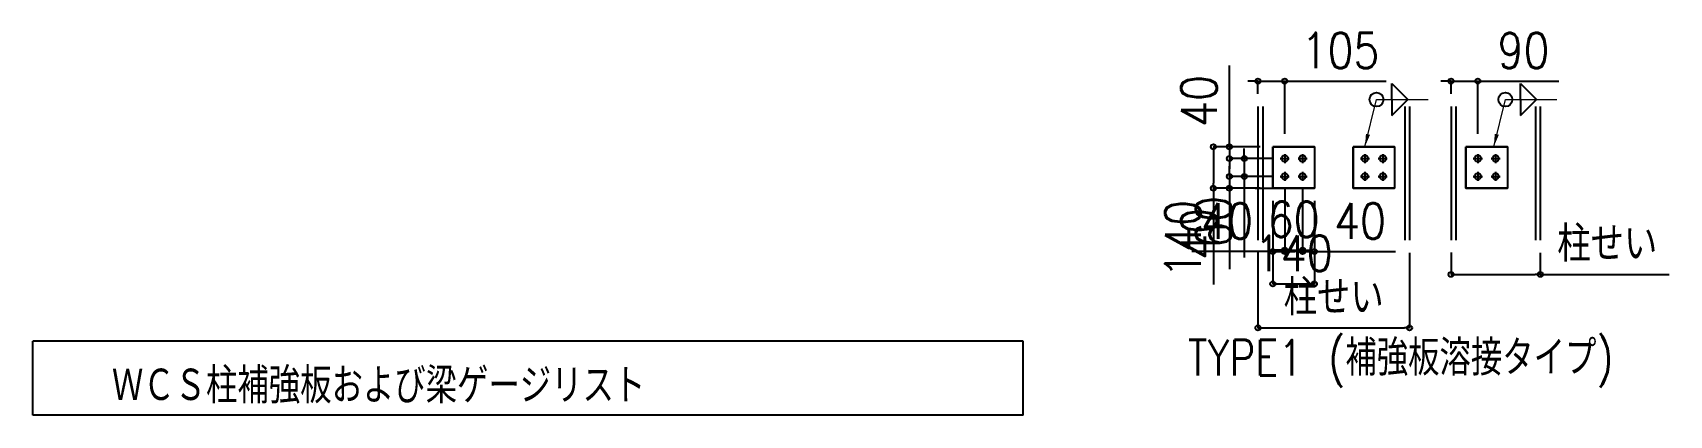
# Model space of a CAD drawing. Extents: x -668440 to 1010955, y -1678500 to 210463.
# Drawn here: x -96766 to -50862, y -755060 to -744323 of the extents above; entities that cross this region are included whole.
import ezdxf
from ezdxf.enums import TextEntityAlignment as Align

# ---------------------------------------------------------------- set-up
doc = ezdxf.new("R2010")
doc.units = 0
doc.header["$MEASUREMENT"] = 0
doc.layers.get('0').update_dxf_attribs({"color": 3, "linetype": 'CONTINUOUS'})
doc.layers.get('Defpoints').update_dxf_attribs({"color": 251, "linetype": 'CONTINUOUS'})
doc.layers.add('注記', color=3, linetype='CONTINUOUS')
doc.styles.add('123', font='dim.shx', dxfattribs={"height": 30, "bigfont": 'bigfont.shx'})
doc.styles.add('DRACAD', font='txt', dxfattribs={"width": 0.85, "bigfont": 'extfont2'})
doc.dimstyles.new('MYDIM', dxfattribs={"dimtxt": 120, "dimasz": 20, "dimexe": 1.25, "dimexo": 50, "dimgap": 50, "dimtad": 1, "dimdec": 4, "dimdsep": 46, "dimtxsty": 'DRACAD', "dimblk": 'ORIGIN', "dimcen": 2.5, "dimadec": 0, "dimazin": 0, "dimtfac": 1, "dimtdec": 4, "dimtmove": 0, "dimatfit": 3, "dimfxl": 1, "dimtolj": 1, "dimtzin": 0, "dimarcsym": 0})
doc.dimstyles.new('一般寸法', dxfattribs={"dimtxt": 30, "dimasz": 5, "dimexe": 1.25, "dimexo": 15, "dimgap": 10, "dimtad": 1, "dimtxsty": '123', "dimblk": 'ORIGIN', "dimcen": 0, "dimclrd": 256, "dimclre": 256, "dimclrt": 256, "dimadec": 0, "dimazin": 0, "dimtfac": 1, "dimtmove": 2, "dimatfit": 2, "dimfxl": 30, "dimtolj": 2, "dimlwd": 5, "dimlwe": 5, "dimarcsym": 2})

# ---------------------------------------------------------------- blocks, each defined once
blk = doc.blocks.new('_ORIGIN')
at = {"color": 0, "linetype": 'ByBlock', "lineweight": -2}
blk.add_line((0, 0), (-1, 0), dxfattribs=at)
blk.add_circle((0, 0), 0.5, dxfattribs=at)
blk = doc.blocks.new('*D8827')
at = {"layer": 'Defpoints', "color": 0, "lineweight": -2}
for p, q in [((245284.2, -305974.9), (245099.6, -305974.9)), ((245100.8, -305994.9), (245100.8, -306118.2)), ((245284.2, -306138.2), (245099.6, -306138.2)), ((245100.8, -306138.2), (245100.8, -306516))]:
    blk.add_line(p, q, dxfattribs=at)
at = {"layer": 'Defpoints', "color": 0}
for p in [(245334.2, -305974.9), (245100.8, -306138.2), (245334.2, -306138.2)]:
    blk.add_point(p, dxfattribs=at)
at = {"layer": 'Defpoints', "color": 0, "linetype": 'ByBlock', "lineweight": -2, "xscale": 20, "yscale": 20, "zscale": 20}
for p, rotation in [((245100.8, -305974.9), 90), ((245100.8, -306138.2), 270)]:
    blk.add_blockref('_ORIGIN', p, dxfattribs=dict(at, rotation=rotation))
at = {"layer": 'Defpoints', "color": 0, "insert": (244980.8, -306337.1), "char_height": 140, "attachment_point": 5, "rotation": 90, "style": 'DRACAD'}
blk.add_mtext('\\A1;140', dxfattribs=at)
blk = doc.blocks.new('*D8828')
at = {"layer": 'Defpoints', "color": 0, "lineweight": -2}
for p, q in [((245275.8, -306390.4), (245275.8, -306688.4)), ((245870.8, -306391.8), (245870.8, -306688.4)), ((245295.8, -306687.1), (245850.8, -306687.1))]:
    blk.add_line(p, q, dxfattribs=at)
at = {"layer": 'Defpoints', "color": 0}
for p in [(245275.8, -306340.4), (245870.8, -306341.8), (245870.8, -306687.1)]:
    blk.add_point(p, dxfattribs=at)
at = {"layer": 'Defpoints', "color": 0, "linetype": 'ByBlock', "lineweight": -2, "xscale": 20, "yscale": 20, "zscale": 20, "rotation": 180}
blk.add_blockref('_ORIGIN', (245275.8, -306687.1), dxfattribs=at)
at = {"layer": 'Defpoints', "color": 0, "linetype": 'ByBlock', "lineweight": -2, "xscale": 20, "yscale": 20, "zscale": 20}
blk.add_blockref('_ORIGIN', (245870.8, -306687.1), dxfattribs=at)
at = {"layer": 'Defpoints', "color": 0, "insert": (245573.3, -306567.1), "char_height": 140, "attachment_point": 5, "style": 'DRACAD'}
blk.add_mtext('\\A1;柱せい', dxfattribs=at)
blk = doc.blocks.new('*D8829')
at = {"layer": 'Defpoints', "color": 0, "lineweight": -2}
for p, q in [((245380.8, -306141.5), (245380.8, -306388.3)), ((245334.2, -306188.2), (245334.2, -306388.3)), ((245314.2, -306387.1), (245015.7, -306387.1)), ((245334.2, -306387.1), (245380.8, -306387.1)), ((245400.8, -306387.1), (245420.8, -306387.1))]:
    blk.add_line(p, q, dxfattribs=at)
at = {"layer": 'Defpoints', "color": 0}
for p in [(245380.8, -306091.5), (245334.2, -306138.2), (245380.8, -306387.1)]:
    blk.add_point(p, dxfattribs=at)
at = {"layer": 'Defpoints', "color": 0, "linetype": 'ByBlock', "lineweight": -2, "xscale": 20, "yscale": 20, "zscale": 20}
blk.add_blockref('_ORIGIN', (245334.2, -306387.1), dxfattribs=at)
at = {"layer": 'Defpoints', "color": 0, "linetype": 'ByBlock', "lineweight": -2, "xscale": 20, "yscale": 20, "zscale": 20, "rotation": 180}
blk.add_blockref('_ORIGIN', (245380.8, -306387.1), dxfattribs=at)
at = {"layer": 'Defpoints', "color": 0, "insert": (245154.9, -306267.1), "char_height": 140, "attachment_point": 5, "style": 'DRACAD'}
blk.add_mtext('\\A1;40', dxfattribs=at)
blk = doc.blocks.new('*D8830')
at = {"layer": 'Defpoints', "color": 0, "lineweight": -2}
for p, q in [((245380.8, -306141.5), (245380.8, -306382.1)), ((245450.8, -306141.5), (245450.8, -306382.1)), ((245360.8, -306380.9), (245340.8, -306380.9)), ((245380.8, -306380.9), (245450.8, -306380.9)), ((245470.8, -306380.9), (245490.8, -306380.9))]:
    blk.add_line(p, q, dxfattribs=at)
at = {"layer": 'Defpoints', "color": 0}
for p in [(245380.8, -306091.5), (245450.8, -306091.5), (245450.8, -306380.9)]:
    blk.add_point(p, dxfattribs=at)
at = {"layer": 'Defpoints', "color": 0, "linetype": 'ByBlock', "lineweight": -2, "xscale": 20, "yscale": 20, "zscale": 20}
blk.add_blockref('_ORIGIN', (245380.8, -306380.9), dxfattribs=at)
at = {"layer": 'Defpoints', "color": 0, "linetype": 'ByBlock', "lineweight": -2, "xscale": 20, "yscale": 20, "zscale": 20, "rotation": 180}
blk.add_blockref('_ORIGIN', (245450.8, -306380.9), dxfattribs=at)
at = {"layer": 'Defpoints', "color": 0, "insert": (245415.8, -306260.9), "char_height": 140, "attachment_point": 5, "style": 'DRACAD'}
blk.add_mtext('\\A1;60', dxfattribs=at)
blk = doc.blocks.new('*D8831')
at = {"layer": 'Defpoints', "color": 0, "lineweight": -2}
for p, q in [((245255.8, -305717), (245235.8, -305717)), ((245275.8, -305766.8), (245275.8, -305715.8)), ((245275.8, -305717), (245380.8, -305717)), ((245380.8, -305924.9), (245380.8, -305715.8)), ((245400.8, -305717), (245778.7, -305717))]:
    blk.add_line(p, q, dxfattribs=at)
at = {"layer": 'Defpoints', "color": 0}
for p in [(245380.8, -305717), (245275.8, -305816.8), (245380.8, -305974.9)]:
    blk.add_point(p, dxfattribs=at)
at = {"layer": 'Defpoints', "color": 0, "linetype": 'ByBlock', "lineweight": -2, "xscale": 20, "yscale": 20, "zscale": 20}
blk.add_blockref('_ORIGIN', (245275.8, -305717), dxfattribs=at)
at = {"layer": 'Defpoints', "color": 0, "linetype": 'ByBlock', "lineweight": -2, "xscale": 20, "yscale": 20, "zscale": 20, "rotation": 180}
blk.add_blockref('_ORIGIN', (245380.8, -305717), dxfattribs=at)
at = {"layer": 'Defpoints', "color": 0, "insert": (245599.8, -305597), "char_height": 140, "attachment_point": 5, "style": 'DRACAD'}
blk.add_mtext('\\A1;105', dxfattribs=at)
blk = doc.blocks.new('*D8832')
at = {"layer": 'Defpoints', "color": 0, "lineweight": -2}
for p, q in [((246034.2, -306390.4), (246034.2, -306477.7)), ((246384.2, -306391.8), (246384.2, -306477.7)), ((246054.2, -306476.5), (246364.2, -306476.5)), ((246384.2, -306476.5), (246890.9, -306476.5))]:
    blk.add_line(p, q, dxfattribs=at)
at = {"layer": 'Defpoints', "color": 0}
for p in [(246034.2, -306340.4), (246384.2, -306341.8), (246384.2, -306476.5)]:
    blk.add_point(p, dxfattribs=at)
at = {"layer": 'Defpoints', "color": 0, "linetype": 'ByBlock', "lineweight": -2, "xscale": 20, "yscale": 20, "zscale": 20, "rotation": 180}
blk.add_blockref('_ORIGIN', (246034.2, -306476.5), dxfattribs=at)
at = {"layer": 'Defpoints', "color": 0, "linetype": 'ByBlock', "lineweight": -2, "xscale": 20, "yscale": 20, "zscale": 20}
blk.add_blockref('_ORIGIN', (246384.2, -306476.5), dxfattribs=at)
at = {"layer": 'Defpoints', "color": 0, "insert": (246647.5, -306356.5), "char_height": 140, "attachment_point": 5, "style": 'DRACAD'}
blk.add_mtext('\\A1;柱せい', dxfattribs=at)
blk = doc.blocks.new('*D8833')
at = {"layer": 'Defpoints', "color": 0, "lineweight": -2}
for p, q in [((246014.2, -305717), (245994.2, -305717)), ((246034.2, -305766.8), (246034.2, -305715.8)), ((246034.2, -305717), (246139.2, -305717)), ((246139.2, -305924.9), (246139.2, -305715.8)), ((246159.2, -305717), (246457.7, -305717))]:
    blk.add_line(p, q, dxfattribs=at)
at = {"layer": 'Defpoints', "color": 0}
for p in [(246139.2, -305717), (246034.2, -305816.8), (246139.2, -305974.9)]:
    blk.add_point(p, dxfattribs=at)
at = {"layer": 'Defpoints', "color": 0, "linetype": 'ByBlock', "lineweight": -2, "xscale": 20, "yscale": 20, "zscale": 20}
blk.add_blockref('_ORIGIN', (246034.2, -305717), dxfattribs=at)
at = {"layer": 'Defpoints', "color": 0, "linetype": 'ByBlock', "lineweight": -2, "xscale": 20, "yscale": 20, "zscale": 20, "rotation": 180}
blk.add_blockref('_ORIGIN', (246139.2, -305717), dxfattribs=at)
at = {"layer": 'Defpoints', "color": 0, "insert": (246318.4, -305597), "char_height": 140, "attachment_point": 5, "style": 'DRACAD'}
blk.add_mtext('\\A1;90', dxfattribs=at)
blk = doc.blocks.new('*D8834')
at = {"layer": 'Defpoints', "color": 0, "lineweight": -2}
for p, q in [((245450.8, -306141.5), (245450.8, -306388.3)), ((245497.5, -306188.2), (245497.5, -306388.3)), ((245430.8, -306387.1), (245410.8, -306387.1)), ((245450.8, -306387.1), (245497.5, -306387.1)), ((245517.5, -306387.1), (245816, -306387.1))]:
    blk.add_line(p, q, dxfattribs=at)
at = {"layer": 'Defpoints', "color": 0}
for p in [(245450.8, -306091.5), (245497.5, -306138.2), (245497.5, -306387.1)]:
    blk.add_point(p, dxfattribs=at)
at = {"layer": 'Defpoints', "color": 0, "linetype": 'ByBlock', "lineweight": -2, "xscale": 20, "yscale": 20, "zscale": 20}
blk.add_blockref('_ORIGIN', (245450.8, -306387.1), dxfattribs=at)
at = {"layer": 'Defpoints', "color": 0, "linetype": 'ByBlock', "lineweight": -2, "xscale": 20, "yscale": 20, "zscale": 20, "rotation": 180}
blk.add_blockref('_ORIGIN', (245497.5, -306387.1), dxfattribs=at)
at = {"layer": 'Defpoints', "color": 0, "insert": (245676.8, -306267.1), "char_height": 140, "attachment_point": 5, "style": 'DRACAD'}
blk.add_mtext('\\A1;40', dxfattribs=at)
blk = doc.blocks.new('*D8845')
at = {"layer": 'Defpoints', "color": 0, "lineweight": -2}
for p, q in [((245163.8, -305954.9), (245163.8, -305656.4)), ((245284.2, -305974.9), (245162.5, -305974.9)), ((245330.8, -306021.5), (245162.5, -306021.5)), ((245163.8, -305974.9), (245163.8, -306021.5)), ((245163.8, -306041.5), (245163.8, -306061.5))]:
    blk.add_line(p, q, dxfattribs=at)
at = {"layer": 'Defpoints', "color": 0}
for p in [(245163.8, -306021.5), (245334.2, -305974.9), (245380.8, -306021.5)]:
    blk.add_point(p, dxfattribs=at)
at = {"layer": 'Defpoints', "color": 0, "linetype": 'ByBlock', "lineweight": -2, "xscale": 20, "yscale": 20, "zscale": 20}
for p, rotation in [((245163.8, -305974.9), 270), ((245163.8, -306021.5), 90)]:
    blk.add_blockref('_ORIGIN', p, dxfattribs=dict(at, rotation=rotation))
at = {"layer": 'Defpoints', "color": 0, "insert": (245043.8, -305795.6), "char_height": 140, "attachment_point": 5, "rotation": 90, "style": 'DRACAD'}
blk.add_mtext('\\A1;40', dxfattribs=at)
blk = doc.blocks.new('*D8846')
at = {"layer": 'Defpoints', "color": 0, "lineweight": -2}
for p, q in [((245330.8, -306021.5), (245220.8, -306021.5)), ((245222.1, -306001.5), (245222.1, -305981.5)), ((245222.1, -306021.5), (245222.1, -306091.5)), ((245330.8, -306091.5), (245220.8, -306091.5)), ((245222.1, -306111.5), (245222.1, -306410))]:
    blk.add_line(p, q, dxfattribs=at)
at = {"layer": 'Defpoints', "color": 0}
for p in [(245380.8, -306021.5), (245222.1, -306091.5), (245380.8, -306091.5)]:
    blk.add_point(p, dxfattribs=at)
at = {"layer": 'Defpoints', "color": 0, "linetype": 'ByBlock', "lineweight": -2, "xscale": 20, "yscale": 20, "zscale": 20}
for p, rotation in [((245222.1, -306021.5), 270), ((245222.1, -306091.5), 90)]:
    blk.add_blockref('_ORIGIN', p, dxfattribs=dict(at, rotation=rotation))
at = {"layer": 'Defpoints', "color": 0, "insert": (245102.1, -306270.8), "char_height": 140, "attachment_point": 5, "rotation": 90, "style": 'DRACAD'}
blk.add_mtext('\\A1;60', dxfattribs=at)
blk = doc.blocks.new('*D8847')
at = {"layer": 'Defpoints', "color": 0, "lineweight": -2}
for p, q in [((245330.8, -306091.5), (245162.6, -306091.5)), ((245163.8, -306071.5), (245163.8, -306051.5)), ((245163.8, -306091.5), (245163.8, -306138.2)), ((245284.2, -306138.2), (245162.6, -306138.2)), ((245163.8, -306158.2), (245163.8, -306456.7))]:
    blk.add_line(p, q, dxfattribs=at)
at = {"layer": 'Defpoints', "color": 0}
for p in [(245380.8, -306091.5), (245163.8, -306138.2), (245334.2, -306138.2)]:
    blk.add_point(p, dxfattribs=at)
at = {"layer": 'Defpoints', "color": 0, "linetype": 'ByBlock', "lineweight": -2, "xscale": 20, "yscale": 20, "zscale": 20}
for p, rotation in [((245163.8, -306091.5), 270), ((245163.8, -306138.2), 90)]:
    blk.add_blockref('_ORIGIN', p, dxfattribs=dict(at, rotation=rotation))
at = {"layer": 'Defpoints', "color": 0, "insert": (245043.8, -306317.5), "char_height": 140, "attachment_point": 5, "rotation": 90, "style": 'DRACAD'}
blk.add_mtext('\\A1;40', dxfattribs=at)
blk = doc.blocks.new('*D8848')
at = {"layer": 'Defpoints', "color": 0, "lineweight": -2}
for p, q in [((245334.2, -306188.2), (245334.2, -306515.3)), ((245497.5, -306188.2), (245497.5, -306515.3)), ((245354.2, -306514), (245477.5, -306514))]:
    blk.add_line(p, q, dxfattribs=at)
at = {"layer": 'Defpoints', "color": 0}
for p in [(245334.2, -306138.2), (245497.5, -306138.2), (245497.5, -306514)]:
    blk.add_point(p, dxfattribs=at)
at = {"layer": 'Defpoints', "color": 0, "linetype": 'ByBlock', "lineweight": -2, "xscale": 20, "yscale": 20, "zscale": 20, "rotation": 180}
blk.add_blockref('_ORIGIN', (245334.2, -306514), dxfattribs=at)
at = {"layer": 'Defpoints', "color": 0, "linetype": 'ByBlock', "lineweight": -2, "xscale": 20, "yscale": 20, "zscale": 20}
blk.add_blockref('_ORIGIN', (245497.5, -306514), dxfattribs=at)
at = {"layer": 'Defpoints', "color": 0, "insert": (245415.8, -306394), "char_height": 140, "attachment_point": 5, "style": 'DRACAD'}
blk.add_mtext('\\A1;140', dxfattribs=at)
blk = doc.blocks.new('WCS補強板リスト')
at = {"layer": 'Defpoints'}
for p, q in [((245800.86187, -305789.80986, 4858.4634), (245800.86187, -305726.88834, 4858.4634)), ((245800.86187, -305726.88834, 4858.4634), (245863.7834, -305789.80986, 4858.4634)), ((246306.76142, -305789.80986, 4858.4634), (246306.76142, -305726.88834, 4858.4634)), ((246306.76142, -305726.88834, 4858.4634), (246369.68295, -305789.80986, 4858.4634)), ((245275.83634, -305816.79671, 4858.4634), (245275.83634, -306341.79671, 4858.4634)), ((245294.503, -305816.79671, 4858.4634), (245294.503, -306341.79671, 4858.4634)), ((245800.86187, -305789.80986, 4858.4634), (245800.86187, -305852.73139, 4858.4634)), ((245800.86187, -305852.73139, 4858.4634), (245863.7834, -305789.80986, 4858.4634)), ((245852.16967, -305816.79671, 4858.4634), (245852.16967, -306341.79671, 4858.4634)), ((245870.83634, -305816.79671, 4858.4634), (245870.83634, -306341.79671, 4858.4634)), ((246034.16967, -305816.79671, 4858.4634), (246034.16967, -306341.79671, 4858.4634)), ((246052.83634, -305816.79671, 4858.4634), (246052.83634, -306341.79671, 4858.4634)), ((246306.76142, -305789.80986, 4858.4634), (246306.76142, -305852.73139, 4858.4634)), ((246306.76142, -305852.73139, 4858.4634), (246369.68295, -305789.80986, 4858.4634)), ((246365.503, -305816.79671, 4858.4634), (246365.503, -306341.79671, 4858.4634)), ((246384.16967, -305816.79671, 4858.4634), (246384.16967, -306341.79671, 4858.4634)), ((245497.503, -305974.88004, 4858.4634), (245334.16967, -305974.88004, 4858.4634)), ((245334.16967, -305974.88004, 4858.4634), (245334.16967, -306138.21338, 4858.4634)), ((245362.98634, -306021.54671, 4858.4634), (245398.68634, -306021.54671, 4858.4634)), ((245380.83634, -306003.69671, 4858.4634), (245380.83634, -306039.39671, 4858.4634)), ((245432.98634, -306021.54671, 4858.4634), (245468.68634, -306021.54671, 4858.4634)), ((245450.83634, -306003.69671, 4858.4634), (245450.83634, -306039.39671, 4858.4634)), ((245812.503, -305974.88004, 4858.4634), (245649.16967, -305974.88004, 4858.4634)), ((245649.16967, -305974.88004, 4858.4634), (245649.16967, -306138.21338, 4858.4634)), ((245677.98634, -306021.54671, 4858.4634), (245713.68634, -306021.54671, 4858.4634)), ((245677.98634, -306021.54671, 4858.4634), (245713.68634, -306021.54671, 4858.4634)), ((245695.83634, -306003.69671, 4858.4634), (245695.83634, -306039.39671, 4858.4634)), ((245695.83634, -306003.69671, 4858.4634), (245695.83634, -306039.39671, 4858.4634)), ((245747.98634, -306021.54671, 4858.4634), (245783.68634, -306021.54671, 4858.4634)), ((245747.98634, -306021.54671, 4858.4634), (245783.68634, -306021.54671, 4858.4634)), ((245765.83634, -306003.69671, 4858.4634), (245765.83634, -306039.39671, 4858.4634)), ((245765.83634, -306003.69671, 4858.4634), (245765.83634, -306039.39671, 4858.4634)), ((245812.503, -305974.88004, 4858.4634), (245812.503, -306138.21338, 4858.4634)), ((246255.83634, -305974.88004, 4858.4634), (246092.503, -305974.88004, 4858.4634)), ((246092.503, -305974.88004, 4858.4634), (246092.503, -306138.21338, 4858.4634)), ((246121.31967, -306021.54671, 4858.4634), (246157.01967, -306021.54671, 4858.4634)), ((246121.31967, -306021.54671, 4858.4634), (246157.01967, -306021.54671, 4858.4634)), ((246121.31967, -306021.54671, 4858.4634), (246157.01967, -306021.54671, 4858.4634)), ((246139.16967, -306003.69671, 4858.4634), (246139.16967, -306039.39671, 4858.4634)), ((246139.16967, -306003.69671, 4858.4634), (246139.16967, -306039.39671, 4858.4634)), ((246139.16967, -306003.69671, 4858.4634), (246139.16967, -306039.39671, 4858.4634)), ((246191.31967, -306021.54671, 4858.4634), (246227.01967, -306021.54671, 4858.4634)), ((246191.31967, -306021.54671, 4858.4634), (246227.01967, -306021.54671, 4858.4634)), ((246191.31967, -306021.54671, 4858.4634), (246227.01967, -306021.54671, 4858.4634)), ((246209.16967, -306003.69671, 4858.4634), (246209.16967, -306039.39671, 4858.4634)), ((246209.16967, -306003.69671, 4858.4634), (246209.16967, -306039.39671, 4858.4634)), ((246209.16967, -306003.69671, 4858.4634), (246209.16967, -306039.39671, 4858.4634)), ((246255.83634, -305974.88004, 4858.4634), (246255.83634, -306138.21338, 4858.4634)), ((245362.98634, -306091.54671, 4858.4634), (245398.68634, -306091.54671, 4858.4634)), ((245380.83634, -306073.69671, 4858.4634), (245380.83634, -306109.39671, 4858.4634)), ((245432.98634, -306091.54671, 4858.4634), (245468.68634, -306091.54671, 4858.4634)), ((245450.83634, -306073.69671, 4858.4634), (245450.83634, -306109.39671, 4858.4634)), ((245677.98634, -306091.54671, 4858.4634), (245713.68634, -306091.54671, 4858.4634)), ((245677.98634, -306091.54671, 4858.4634), (245713.68634, -306091.54671, 4858.4634)), ((245695.83634, -306073.69671, 4858.4634), (245695.83634, -306109.39671, 4858.4634)), ((245695.83634, -306073.69671, 4858.4634), (245695.83634, -306109.39671, 4858.4634)), ((245747.98634, -306091.54671, 4858.4634), (245783.68634, -306091.54671, 4858.4634)), ((245747.98634, -306091.54671, 4858.4634), (245783.68634, -306091.54671, 4858.4634)), ((245765.83634, -306073.69671, 4858.4634), (245765.83634, -306109.39671, 4858.4634)), ((245765.83634, -306073.69671, 4858.4634), (245765.83634, -306109.39671, 4858.4634)), ((246121.31967, -306091.54671, 4858.4634), (246157.01967, -306091.54671, 4858.4634)), ((246121.31967, -306091.54671, 4858.4634), (246157.01967, -306091.54671, 4858.4634)), ((246121.31967, -306091.54671, 4858.4634), (246157.01967, -306091.54671, 4858.4634)), ((246139.16967, -306073.69671, 4858.4634), (246139.16967, -306109.39671, 4858.4634)), ((246139.16967, -306073.69671, 4858.4634), (246139.16967, -306109.39671, 4858.4634)), ((246139.16967, -306073.69671, 4858.4634), (246139.16967, -306109.39671, 4858.4634)), ((246191.31967, -306091.54671, 4858.4634), (246227.01967, -306091.54671, 4858.4634)), ((246191.31967, -306091.54671, 4858.4634), (246227.01967, -306091.54671, 4858.4634)), ((246191.31967, -306091.54671, 4858.4634), (246227.01967, -306091.54671, 4858.4634)), ((246209.16967, -306073.69671, 4858.4634), (246209.16967, -306109.39671, 4858.4634)), ((246209.16967, -306073.69671, 4858.4634), (246209.16967, -306109.39671, 4858.4634)), ((246209.16967, -306073.69671, 4858.4634), (246209.16967, -306109.39671, 4858.4634)), ((245264.16967, -306138.21338, 4858.4634), (245427.503, -306138.21338, 4858.4634)), ((245334.16967, -306138.21338, 4858.4634), (245497.503, -306138.21338, 4858.4634)), ((245649.16967, -306138.21338, 4858.4634), (245812.503, -306138.21338, 4858.4634)), ((246092.503, -306138.21338, 4858.4634), (246255.83634, -306138.21338, 4858.4634))]:
    blk.add_line(p, q, dxfattribs=at)
at = {"layer": 'Defpoints', "elevation": 4858.4634}
for points in [[(245334.16967, -305974.88004), (245497.503, -305974.88004), (245497.503, -306138.21338), (245334.16967, -306138.21338)], [(245649.16967, -305974.88004), (245812.503, -305974.88004), (245812.503, -306138.21338), (245649.16967, -306138.21338)], [(246092.503, -305974.88004), (246255.83634, -305974.88004), (246255.83634, -306138.21338), (246092.503, -306138.21338)]]:
    blk.add_lwpolyline(points, close=True, dxfattribs=at)
at = {"layer": 'Defpoints'}
for centre, radius in [((245741.32918, -305789.80986, 4858.4634), 27.39262), ((246247.22873, -305789.80986, 4858.4634), 27.39262), ((245380.83634, -306021.54671, 4858.4634), 12.6), ((245450.83634, -306021.54671, 4858.4634), 12.6), ((245695.83634, -306021.54671, 4858.4634), 12.6), ((245695.83634, -306021.54671, 4858.4634), 12.6), ((245765.83634, -306021.54671, 4858.4634), 12.6), ((245765.83634, -306021.54671, 4858.4634), 12.6), ((246139.16967, -306021.54671, 4858.4634), 12.6), ((246139.16967, -306021.54671, 4858.4634), 12.6), ((246139.16967, -306021.54671, 4858.4634), 12.6), ((246209.16967, -306021.54671, 4858.4634), 12.6), ((246209.16967, -306021.54671, 4858.4634), 12.6), ((246209.16967, -306021.54671, 4858.4634), 12.6), ((245380.83634, -306091.54671, 4858.4634), 12.6), ((245450.83634, -306091.54671, 4858.4634), 12.6), ((245695.83634, -306091.54671, 4858.4634), 12.6), ((245695.83634, -306091.54671, 4858.4634), 12.6), ((245765.83634, -306091.54671, 4858.4634), 12.6), ((245765.83634, -306091.54671, 4858.4634), 12.6), ((246139.16967, -306091.54671, 4858.4634), 12.6), ((246139.16967, -306091.54671, 4858.4634), 12.6), ((246139.16967, -306091.54671, 4858.4634), 12.6), ((246209.16967, -306091.54671, 4858.4634), 12.6), ((246209.16967, -306091.54671, 4858.4634), 12.6), ((246209.16967, -306091.54671, 4858.4634), 12.6)]:
    blk.add_circle(centre, radius, dxfattribs=at)
at = {"layer": '注記'}
for p, q in [((244353.21916, -306738.60628, 4858.4634), (240464.33028, -306738.60628, 4858.4634)), ((240464.33028, -307030.27295, 4858.4634), (240464.33028, -306738.60628, 4858.4634)), ((244353.21916, -307030.27295, 4858.4634), (244353.21916, -306738.60628, 4858.4634)), ((244353.21916, -307030.27295, 4858.4634), (240464.33028, -307030.27295, 4858.4634))]:
    blk.add_line(p, q, dxfattribs=at)
at = {"layer": 'Defpoints', "style": 'DRACAD', "width": 0.8}
blk.add_text('TYPE1 (補強板溶接タイプ)', height=140, dxfattribs=at).set_placement((245836.49297, -306804.18192, 4858.4634), align=Align.MIDDLE_CENTER)
at = {"layer": '注記', "style": 'DRACAD', "width": 0.8}
blk.add_text('ＷＣＳ柱補強板および梁ゲージリスト', height=140, dxfattribs=at).set_placement((240775.44139, -306983.60628, 4858.4634))
at = {"layer": 'Defpoints'}
dim = blk.add_linear_dim(base=(245380.83634, -305717.04671, 4858.4634), p1=(245275.83634, -305816.79671, 4858.4634), p2=(245380.83634, -305974.88004, 4858.4634), dimstyle='MYDIM', override={"dimtxt": 140}, dxfattribs=at)
dim.commit()
dim.dimension.update_dxf_attribs({"geometry": '*D8831', "text_midpoint": (245599.753, -305597.04671, 4858.4634)})
for base, p1, p2, text, picture, middle in [((246139.16967, -305717.04671, 4858.4634), (246034.16967, -305816.79671, 4858.4634), (246139.16967, -305974.88004, 4858.4634), '90', '*D8833', (246318.41967, -305597.04671, 4858.4634)), ((246384.16967, -306476.47855, 4858.4634), (246034.16967, -306340.39214, 4858.4634), (246384.16967, -306341.79671, 4858.4634), '柱せい', '*D8832', (246647.54467, -306356.47855, 4858.4634)), ((245870.83634, -306687.11481, 4858.4634), (245275.83634, -306340.39214, 4858.4634), (245870.83634, -306341.79671, 4858.4634), '柱せい', '*D8828', (245573.33634, -306567.11481, 4858.4634))]:
    dim = blk.add_linear_dim(base=base, p1=p1, p2=p2, text=text, dimstyle='MYDIM', override={"dimtxt": 140}, dxfattribs=at)
    dim.commit()
    dim.dimension.update_dxf_attribs({"geometry": picture, "text_midpoint": middle})
for base, p1, p2, picture, middle in [((245163.79452, -306021.54671, 4858.4634), (245334.16967, -305974.88004, 4858.4634), (245380.83634, -306021.54671, 4858.4634), '*D8845', (245163.79452, -305795.63004, 4858.4634)), ((245163.82081, -306138.21338, 4858.4634), (245380.83634, -306091.54671, 4858.4634), (245334.16967, -306138.21338, 4858.4634), '*D8847', (245163.82081, -306317.46338, 4858.4634))]:
    dim = blk.add_linear_dim(base=base, p1=p1, p2=p2, angle=90, text='40', dimstyle='MYDIM', override={"dimtxt": 140}, dxfattribs=at)
    dim.commit()
    dim.dimension.update_dxf_attribs({"geometry": picture, "text_midpoint": middle, "dimtype": 128})
for base, p1, p2, text, picture, middle in [((245100.83634, -306138.21338, 4858.4634), (245334.16967, -305974.88004, 4858.4634), (245334.16967, -306138.21338, 4858.4634), '140', '*D8827', (244980.83634, -306337.13004, 4858.4634)), ((245222.08194, -306091.54671, 4858.4634), (245380.83634, -306021.54671, 4858.4634), (245380.83634, -306091.54671, 4858.4634), '60', '*D8846', (245102.08194, -306270.79671, 4858.4634))]:
    dim = blk.add_linear_dim(base=base, p1=p1, p2=p2, angle=90, text=text, dimstyle='MYDIM', override={"dimtxt": 140}, dxfattribs=at)
    dim.commit()
    dim.dimension.update_dxf_attribs({"geometry": picture, "text_midpoint": middle})
for base, p1, p2, text, picture, middle in [((245380.83634, -306387.05881, 4858.4634), (245334.16967, -306138.21338, 4858.4634), (245380.83634, -306091.54671, 4858.4634), '40', '*D8829', (245154.91967, -306387.05881, 4858.4634)), ((245450.83634, -306380.88442, 4858.4634), (245380.83634, -306091.54671, 4858.4634), (245450.83634, -306091.54671, 4858.4634), '60', '*D8830', (245415.83634, -306380.88442, 4858.4634)), ((245497.503, -306387.05881, 4858.4634), (245450.83634, -306091.54671, 4858.4634), (245497.503, -306138.21338, 4858.4634), '40', '*D8834', (245676.753, -306387.05881, 4858.4634)), ((245497.503, -306514.03156, 4858.4634), (245334.16967, -306138.21338, 4858.4634), (245497.503, -306138.21338, 4858.4634), '140', '*D8848', (245415.83634, -306514.03156, 4858.4634))]:
    dim = blk.add_linear_dim(base=base, p1=p1, p2=p2, text=text, dimstyle='MYDIM', override={"dimtxt": 140}, dxfattribs=at)
    dim.commit()
    dim.dimension.update_dxf_attribs({"geometry": picture, "text_midpoint": middle, "dimtype": 128})
for points in [[(245695.83634, -305974.88004, 4858.4634), (245741.32918, -305789.80986, 4858.4634), (245943.52392, -305789.80986, 4858.4634)], [(246201.73589, -305974.88004, 4858.4634), (246247.22873, -305789.80986, 4858.4634), (246449.42347, -305789.80986, 4858.4634)]]:
    blk.add_leader(points, dimstyle='一般寸法', override={"dimasz": 50, "dimtad": 0}, dxfattribs=at)

msp = doc.modelspace()

# ---------------------------------------------------------------- block references
at = {"xscale": 7.142857142857499, "yscale": 7.142857142857499, "zscale": 7.142857142857499}
msp.add_blockref('WCS補強板リスト', (-1814368.17238, 1438013.37748, -34703.31), dxfattribs=at)

doc.saveas('drawing.dxf')
